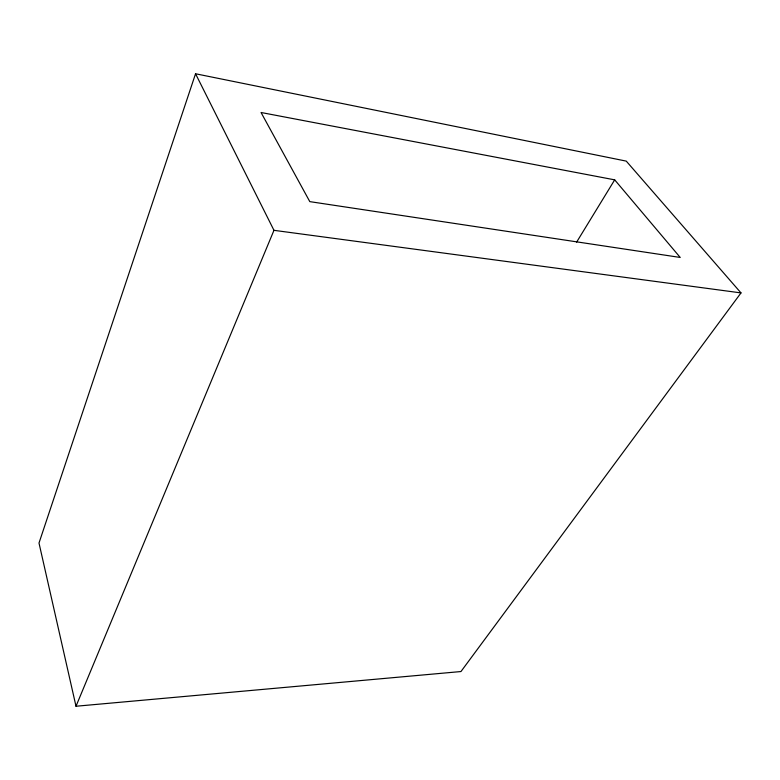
<?xml version="1.0" encoding="UTF-8"?>
<svg xmlns="http://www.w3.org/2000/svg" width="780" height="780" viewBox="0 0 780 780"><rect width="100%" height="100%" fill="white"/><g stroke="black" fill="none" stroke-linecap="round" stroke-linejoin="round"><path stroke-width="1.17" d="M195.546 73.759L39 543.036L76.001 706.241L460.96 671.541L741 292.91L626.262 161.119L195.546 73.759L273.965 230.324L76.001 706.241M576.605 242.151L614.689 179.849L680.218 257.449L309.806 201.63L261.046 112.495L614.689 179.849M273.965 230.324L741 292.91"/></g></svg>
